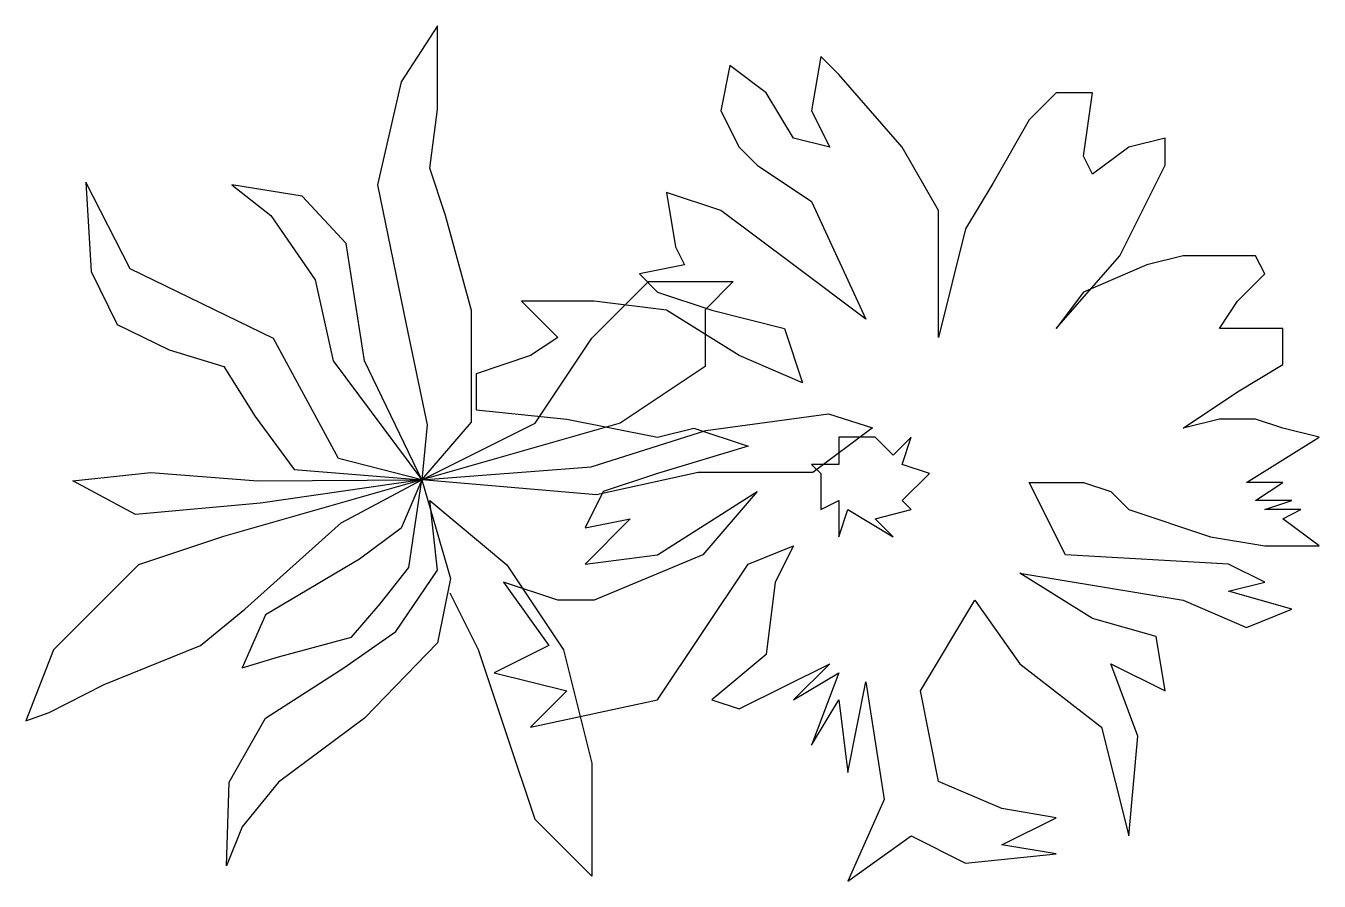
# Model space of a CAD drawing. Extents: x 118.15 to 119.5, y 14.41 to 15.3.
import ezdxf

# ---------------------------------------------------------------- set-up
doc = ezdxf.new("R2010")
doc.units = 0
doc.header["$LTSCALE"] = 100
doc.header["$MEASUREMENT"] = 0
doc.layers.add('P-ARVORE', color=2, linetype='CONTINUOUS')
doc.layers.add('VEG', color=2, linetype='CONTINUOUS')

# ---------------------------------------------------------------- blocks, each defined once
blk = doc.blocks.new('ARV14')
at = {"layer": 'VEG'}
for p, q in [((-0.2286, 0.4627), (-0.267, 0.4038)), ((-0.2286, 0.3744), (-0.2286, 0.4627)), ((0.1753, 0.4304), (0.1657, 0.373)), ((0.1944, 0.4113), (0.1753, 0.4304)), ((0.0797, 0.4208), (0.0702, 0.373)), ((0.1179, 0.3921), (0.0797, 0.4208)), ((0.2612, 0.3348), (0.1944, 0.4113)), ((-0.267, 0.4038), (-0.2917, 0.295)), ((0.1466, 0.3444), (0.1179, 0.3921)), ((0.4237, 0.3921), (0.395, 0.3635)), ((0.4619, 0.3921), (0.4237, 0.3921)), ((0.4523, 0.3253), (0.4619, 0.3921)), ((-0.2368, 0.3126), (-0.2286, 0.3744)), ((0.0702, 0.373), (0.0893, 0.3348)), ((0.1657, 0.373), (0.1848, 0.3348)), ((0.395, 0.3635), (0.3568, 0.2966)), ((0.1848, 0.3348), (0.1466, 0.3444)), ((0.5383, 0.3444), (0.5001, 0.3348)), ((0.5383, 0.3157), (0.5383, 0.3444)), ((0.0893, 0.3348), (0.1084, 0.3157)), ((0.2995, 0.2679), (0.2612, 0.3348)), ((0.5001, 0.3348), (0.4619, 0.3062)), ((0.1084, 0.3157), (0.1657, 0.2775)), ((0.4619, 0.3062), (0.4523, 0.3253)), ((0.4905, 0.2202), (0.5383, 0.3157)), ((-0.2203, 0.2626), (-0.2368, 0.3126)), ((-0.5526, 0.2067), (-0.5993, 0.2979)), ((-0.5993, 0.2979), (-0.5938, 0.2037)), ((-0.3714, 0.2832), (-0.4455, 0.295)), ((-0.4455, 0.295), (-0.4044, 0.2626)), ((-0.2917, 0.295), (-0.2615, 0.1478)), ((0.0128, 0.287), (0.0224, 0.2297)), ((0.0702, 0.2679), (0.0128, 0.287)), ((0.3568, 0.2966), (0.3281, 0.2488)), ((-0.3247, 0.2332), (-0.3714, 0.2832)), ((0.1657, 0.2775), (0.223, 0.1533)), ((-0.4044, 0.2626), (-0.3577, 0.1949)), ((-0.1929, 0.1625), (-0.2203, 0.2626)), ((0.1466, 0.2106), (0.0702, 0.2679)), ((0.2995, 0.182), (0.2995, 0.2679)), ((0.3281, 0.2488), (0.2995, 0.1342)), ((-0.3055, 0.1096), (-0.3247, 0.2332)), ((0.0224, 0.2297), (0.0319, 0.2106)), ((0.4237, 0.1437), (0.4905, 0.2202)), ((0.5574, 0.2202), (0.5192, 0.2106)), ((0.6338, 0.2202), (0.5574, 0.2202)), ((0.6434, 0.2011), (0.6338, 0.2202)), ((-0.4016, 0.1331), (-0.5526, 0.2067)), ((0.0319, 0.2106), (-0.0158, 0.2011)), ((0.223, 0.1533), (0.1466, 0.2106)), ((0.5192, 0.2106), (0.4523, 0.182)), ((-0.5938, 0.2037), (-0.5664, 0.1478)), ((-0.3577, 0.1949), (-0.3384, 0.1096)), ((-0.066, 0.1334), (-0.0063, 0.1931)), ((-0.0158, 0.2011), (0.0033, 0.182)), ((-0.0063, 0.1931), (0.0832, 0.1931)), ((0.0832, 0.1931), (0.0534, 0.1632)), ((0.6147, 0.1724), (0.6434, 0.2011)), ((0.0033, 0.182), (0.0606, 0.1628)), ((0.2995, 0.1342), (0.2995, 0.182)), ((0.4523, 0.182), (0.4237, 0.1437)), ((-0.14, 0.1724), (-0.1018, 0.1342)), ((-0.0636, 0.1724), (-0.14, 0.1724)), ((0.0128, 0.1628), (-0.0636, 0.1724)), ((0.5956, 0.1437), (0.6147, 0.1724)), ((-0.1929, 0.0448), (-0.1929, 0.1625)), ((0.0893, 0.1151), (0.0128, 0.1628)), ((0.0534, 0.1632), (0.0534, 0.1035)), ((0.0606, 0.1628), (0.137, 0.1437)), ((-0.5664, 0.1478), (-0.5115, 0.1213)), ((-0.2615, 0.1478), (-0.2395, 0.0419)), ((0.137, 0.1437), (0.1561, 0.0864)), ((0.653, 0.1437), (0.5956, 0.1437)), ((0.6625, 0.1437), (0.653, 0.1437)), ((0.6625, 0.1055), (0.6625, 0.1437)), ((-0.3329, 0.0066), (-0.4016, 0.1331)), ((-0.1018, 0.1342), (-0.1305, 0.1151)), ((-0.1258, 0.0438), (-0.066, 0.1334)), ((-0.5115, 0.1213), (-0.4538, 0.1037)), ((-0.3384, 0.1096), (-0.2452, -0.0159)), ((-0.2452, -0.0159), (-0.3055, 0.1096)), ((-0.1305, 0.1151), (-0.1878, 0.096)), ((0.1561, 0.0864), (0.0893, 0.1151)), ((-0.4538, 0.1037), (-0.4208, 0.0507)), ((-0.1878, 0.096), (-0.1878, 0.0578)), ((0.0534, 0.1035), (-0.0362, 0.0438)), ((0.6147, 0.0769), (0.6625, 0.1055)), ((0.5574, 0.0386), (0.6147, 0.0769)), ((-0.1878, 0.0578), (-0.0923, 0.0482)), ((-0.4208, 0.0507), (-0.3796, -0.0052)), ((-0.2452, -0.0159), (-0.1929, 0.0448)), ((-0.0362, 0.0438), (-0.2452, -0.0159)), ((-0.2452, -0.0159), (-0.1258, 0.0438)), ((-0.2395, 0.0419), (-0.2452, -0.0159)), ((-0.0923, 0.0482), (0.0033, 0.0291)), ((0.0543, 0.036), (0.1834, 0.0536)), ((0.1834, 0.0536), (0.2301, 0.0389)), ((0.5956, 0.0482), (0.5574, 0.0386)), ((0.6338, 0.0482), (0.5956, 0.0482)), ((0.6625, 0.0386), (0.6338, 0.0482)), ((-0.0665, -0.0023), (0.0543, 0.036)), ((0.0033, 0.0291), (0.0415, 0.0386)), ((0.0415, 0.0386), (0.0988, 0.0195)), ((0.2301, 0.0389), (0.1669, -0.0082)), ((0.2326, 0.0291), (0.1944, 0.0291)), ((0.1944, 0.0291), (0.1944, 0.0004)), ((0.2517, 0.01), (0.2326, 0.0291)), ((0.2708, 0.0291), (0.2517, 0.01)), ((0.2612, 0.0004), (0.2708, 0.0291)), ((0.6243, -0.0187), (0.7007, 0.0291)), ((0.7007, 0.0291), (0.6625, 0.0386)), ((0.0988, 0.0195), (0.0033, -0.0091)), ((-0.2452, -0.0159), (-0.3329, 0.0066)), ((0.1657, 0.0004), (0.1753, -0.0091)), ((0.1944, 0.0004), (0.1657, 0.0004)), ((0.2899, -0.0091), (0.2612, 0.0004)), ((-0.6131, -0.017), (-0.5307, -0.0082)), ((-0.5307, -0.0082), (-0.418, -0.017)), ((-0.3796, -0.0052), (-0.2452, -0.0159)), ((-0.2452, -0.0159), (-0.0665, -0.0023)), ((0.0461, -0.0082), (-0.061, -0.0317)), ((0.0033, -0.0091), (-0.054, -0.0282)), ((0.1669, -0.0082), (0.0461, -0.0082)), ((0.1753, -0.0091), (0.1753, -0.0473)), ((0.2612, -0.0378), (0.2899, -0.0091)), ((-0.5471, -0.0523), (-0.6131, -0.017)), ((-0.2452, -0.0159), (-0.4542, -0.0756)), ((-0.418, -0.017), (-0.2452, -0.0159)), ((-0.2452, -0.0159), (-0.4153, -0.0405)), ((-0.3302, -0.0611), (-0.2452, -0.0159)), ((-0.2452, -0.0159), (-0.267, -0.067)), ((-0.2588, -0.1082), (-0.2452, -0.0159)), ((-0.061, -0.0317), (-0.2452, -0.0159)), ((-0.2452, -0.0159), (-0.2148, -0.12)), ((0.4332, -0.0951), (0.395, -0.0187)), ((0.395, -0.0187), (0.4523, -0.0187)), ((0.4523, -0.0187), (0.481, -0.0282)), ((0.6625, -0.0187), (0.6243, -0.0187)), ((0.6338, -0.0378), (0.6625, -0.0187)), ((-0.4153, -0.0405), (-0.5471, -0.0523)), ((-0.2368, -0.0376), (-0.1556, -0.1055)), ((-0.2286, -0.1112), (-0.2368, -0.0376)), ((-0.054, -0.0282), (-0.0731, -0.0664)), ((0.0033, -0.0951), (0.1084, -0.0282)), ((0.1084, -0.0282), (0.0511, -0.0951)), ((0.1753, -0.0473), (0.1944, -0.0378)), ((0.1944, -0.0378), (0.1944, -0.076)), ((0.2708, -0.0473), (0.2612, -0.0378)), ((0.481, -0.0282), (0.5001, -0.0473)), ((0.6721, -0.0378), (0.6338, -0.0378)), ((0.6434, -0.0473), (0.6721, -0.0378)), ((0.1944, -0.076), (0.2039, -0.0473)), ((0.2039, -0.0473), (0.2517, -0.076)), ((0.2326, -0.0569), (0.2708, -0.0473)), ((0.5001, -0.0473), (0.5861, -0.076)), ((0.6816, -0.0473), (0.6434, -0.0473)), ((0.6625, -0.0569), (0.6816, -0.0473)), ((-0.4318, -0.1523), (-0.3302, -0.0611)), ((-0.267, -0.067), (-0.3109, -0.0994)), ((-0.0254, -0.0569), (-0.0731, -0.1047)), ((-0.0731, -0.0664), (-0.0254, -0.0569)), ((0.2517, -0.076), (0.2326, -0.0569)), ((0.7007, -0.0856), (0.6625, -0.0569)), ((-0.4542, -0.0756), (-0.5437, -0.1055)), ((0.5861, -0.076), (0.6434, -0.0856)), ((-0.0731, -0.1047), (0.0033, -0.0951)), ((0.0511, -0.0951), (-0.0636, -0.1429)), ((0.0988, -0.1047), (0.1466, -0.0856)), ((0.1466, -0.0856), (0.1275, -0.1238)), ((0.6052, -0.1047), (0.4332, -0.0951)), ((0.6434, -0.0856), (0.7007, -0.0856)), ((-0.5437, -0.1055), (-0.5736, -0.1353)), ((-0.3109, -0.0994), (-0.4098, -0.1582)), ((-0.289, -0.1465), (-0.2588, -0.1082)), ((-0.1556, -0.1055), (-0.0959, -0.1951)), ((0.0033, -0.248), (0.0988, -0.1047)), ((0.6434, -0.1238), (0.6052, -0.1047)), ((-0.2725, -0.1759), (-0.2286, -0.1112)), ((-0.2148, -0.12), (-0.2286, -0.1877)), ((0.4619, -0.162), (0.3854, -0.1142)), ((0.3854, -0.1142), (0.5574, -0.1429)), ((-0.5736, -0.1353), (-0.6333, -0.1951)), ((-0.1855, -0.1951), (-0.2153, -0.1353)), ((-0.1591, -0.1238), (-0.1114, -0.1907)), ((-0.1018, -0.1429), (-0.1591, -0.1238)), ((0.1275, -0.1238), (0.1179, -0.2002)), ((0.6052, -0.1333), (0.6434, -0.1238)), ((0.6721, -0.1524), (0.6052, -0.1333)), ((-0.3192, -0.1818), (-0.289, -0.1465)), ((-0.0636, -0.1429), (-0.1018, -0.1429)), ((0.2804, -0.2384), (0.3377, -0.1429)), ((0.3377, -0.1429), (0.3854, -0.2098)), ((0.5574, -0.1429), (0.6243, -0.1715)), ((-0.4785, -0.1906), (-0.4318, -0.1523)), ((-0.4098, -0.1582), (-0.4346, -0.2141)), ((0.5288, -0.1811), (0.4619, -0.162)), ((0.6243, -0.1715), (0.6721, -0.1524)), ((-0.3275, -0.2141), (-0.2725, -0.1759)), ((-0.5801, -0.2318), (-0.4785, -0.1906)), ((-0.3961, -0.2024), (-0.3192, -0.1818)), ((-0.2286, -0.1877), (-0.3055, -0.2671)), ((-0.1114, -0.1907), (-0.1687, -0.2193)), ((0.5383, -0.2384), (0.5288, -0.1811)), ((-0.6333, -0.1951), (-0.6625, -0.2701)), ((-0.4346, -0.2141), (-0.3961, -0.2024)), ((-0.1556, -0.2846), (-0.1855, -0.1951)), ((-0.0959, -0.1951), (-0.066, -0.3145)), ((0.1179, -0.2002), (0.0606, -0.248)), ((-0.4098, -0.2671), (-0.3275, -0.2141)), ((0.0893, -0.2575), (0.1848, -0.2098)), ((0.1848, -0.2098), (0.1466, -0.248)), ((0.3854, -0.2098), (0.4714, -0.2766)), ((0.481, -0.2098), (0.5383, -0.2384)), ((0.5096, -0.2862), (0.481, -0.2098)), ((-0.1687, -0.2193), (-0.0923, -0.2384)), ((0.1466, -0.248), (0.1944, -0.2193)), ((0.1944, -0.2193), (0.1657, -0.2957)), ((0.2039, -0.3244), (0.223, -0.2289)), ((0.223, -0.2289), (0.2421, -0.3531)), ((-0.6378, -0.2612), (-0.5801, -0.2318)), ((-0.0923, -0.2384), (-0.1305, -0.2766)), ((0.2995, -0.334), (0.2804, -0.2384)), ((-0.1305, -0.2766), (0.0033, -0.248)), ((0.0606, -0.248), (0.0893, -0.2575)), ((0.1657, -0.2957), (0.1944, -0.248)), ((0.1944, -0.248), (0.2039, -0.3244)), ((-0.6625, -0.2701), (-0.6378, -0.2612)), ((-0.4483, -0.3348), (-0.4098, -0.2671)), ((-0.3055, -0.2671), (-0.3961, -0.3348)), ((-0.1258, -0.3742), (-0.1556, -0.2846)), ((0.4714, -0.2766), (0.5001, -0.3913)), ((0.5001, -0.3913), (0.5096, -0.2862)), ((-0.066, -0.3145), (-0.066, -0.4339)), ((-0.451, -0.423), (-0.4483, -0.3348)), ((-0.3961, -0.3348), (-0.4346, -0.3818)), ((0.3663, -0.3626), (0.2995, -0.334)), ((0.2421, -0.3531), (0.2039, -0.4391)), ((0.4237, -0.3722), (0.3663, -0.3626)), ((-0.066, -0.4339), (-0.1258, -0.3742)), ((0.3663, -0.4008), (0.4237, -0.3722)), ((-0.4346, -0.3818), (-0.451, -0.423)), ((0.2039, -0.4391), (0.2708, -0.3913)), ((0.2708, -0.3913), (0.3281, -0.4199)), ((0.4237, -0.4104), (0.3663, -0.4008)), ((0.3281, -0.4199), (0.4237, -0.4104))]:
    blk.add_line(p, q, dxfattribs=at)

msp = doc.modelspace()

# ---------------------------------------------------------------- block references
at = {"layer": 'P-ARVORE', "linetype": 'CONTINUOUS', "xscale": 0.99, "yscale": 0.99, "zscale": 0.99}
msp.add_blockref('ARV14', (118.8024, 14.8455), dxfattribs=at)

doc.saveas('drawing.dxf')
